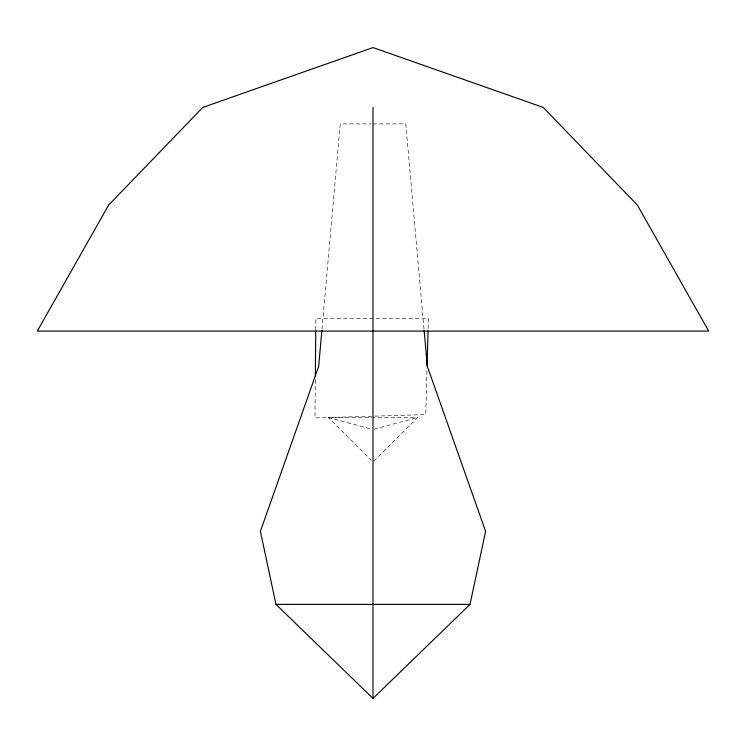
<?xml version="1.0" encoding="UTF-8"?>
<svg xmlns="http://www.w3.org/2000/svg" width="746" height="746" viewBox="0 0 746 746"><rect width="100%" height="100%" fill="white"/><g stroke="black" fill="none" stroke-linecap="round" stroke-linejoin="round"><path stroke-width="0.56" stroke-dasharray="3.73 2.8" d="M315.316 379.686L314.971 417.919L425.752 414.608L426.992 369.354M315.754 329.872L315.856 318.29L428.381 318.29L428.064 329.891M321.974 329.238L340.232 123.92L370.743 123.92M373.811 461.14L417.732 417.508L328.268 417.508L371.377 460.338M374.119 429.192L417.732 417.508M373 123.92L405.768 123.92L424.026 329.238M328.268 417.508L370.762 428.894"/><path stroke-width="1.12" d="M373 331.383L373 698.424L470.027 604.372L485.609 531.329L427.327 366.351L424.129 330.394M315.344 376.217L315.745 331.028M427.085 365.866L428.036 331.056M321.871 330.394L318.673 366.351L260.391 531.329L275.973 604.372L373 698.424M275.973 604.372L470.027 604.372M373 107.415L373 331.084M108.636 205.075L37.3 331.084L708.7 331.084L637.364 205.075L543.219 107.415L373 47.576L202.781 107.415L108.636 205.075"/></g></svg>
